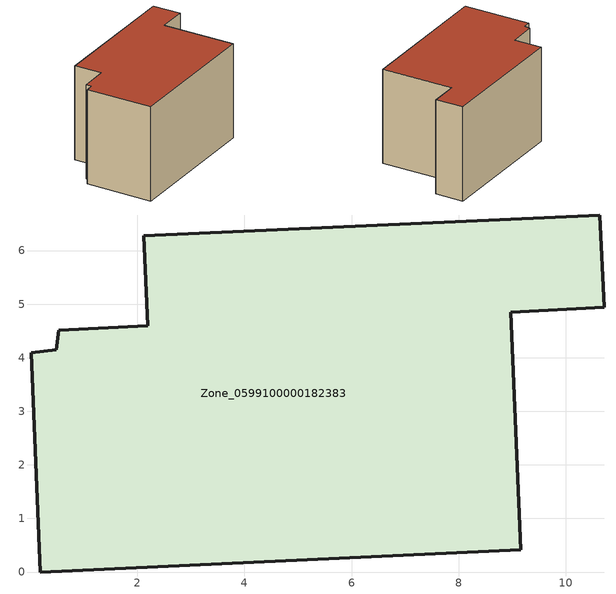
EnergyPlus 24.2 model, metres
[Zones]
Zone_0599100000182383
 floor ground (C_G): 0.54,4.52 2.2,4.6 2.12,6.28 10.64,6.66 10.72,4.94 8.97,4.85 9.16,0.42 0.19,0 0.02,4.09 0.49,4.15 z0
 wall outside (C_F): 10.72,4.94 10.64,6.66 2.12,6.28 2.2,4.6 0.54,4.52 0.49,4.15 0.02,4.09 0.19,0 9.16,0.42 8.97,4.85 10.72,4.94 z0:5.84
 roof outside (C_R): 2.2,4.6 0.54,4.52 0.49,4.15 0.02,4.09 0.19,0 9.16,0.42 8.97,4.85 10.72,4.94 10.64,6.66 2.12,6.28 z5.84
[BUILDING]
Pand.0599100000182383: North Axis=0; Terrain=City; Loads Convergence Tolerance Value=0.04; Temperature Convergence Tolerance Value=0.4; Solar Distribution=FullExterior; Maximum Number of Warmup Days=25; Minimum Number of Warmup Days=1
[Site:Location]
Rotterdam.The.Hague.AP_ZH_NLD Design_Conditions: Latitude=51.96; Longitude=4.45; Time Zone=1; Elevation=-4.5
[SITE:GROUNDTEMPERATURE:BUILDINGSURFACE]
18, 18, 18, 18, 18, 18, 18, 18, 18, 18, 18, 18
[MATERIAL] Thermal Absorptance=0.9; Solar Absorptance=0.7; Visible Absorptance=0.7
Name | Roughness | Thickness | Conductivity | Density | Specific Heat
G.TC.1946-1964 | MediumSmooth | 0.15 | 1 | 540 | 1210
F.TC.1946-1964 | Rough | 0.3 | 0.857143 | 1920 | 840
R.TC.1946-1964 | MediumRough | 0.2 | 0.235294 | 1500 | 1000
[CONSTRUCTION]
C_G: G.TC.1946-1964
C_F: F.TC.1946-1964
C_R: R.TC.1946-1964
[ZONE]
Zone_0599100000182383: Type=1; Multiplier=1; Ceiling Height=Autocalculate; Volume=Autocalculate; Floor Area=autocalculate; Part of Total Floor Area=Yes
[ZONEINFILTRATION:DESIGNFLOWRATE]
Infil_Zone_0599100000182383: Zone or ZoneList or Space or SpaceList=Zone_0599100000182383; Schedule=AlwaysOn; Design Flow Rate Calculation Method=Flow/Area; Flow Rate per Floor Area=0.003; Constant Term Coefficient=1; Temperature Term Coefficient=0; Velocity Term Coefficient=0; Velocity Squared Term Coefficient=0
[HVACTEMPLATE:ZONE:IDEALLOADSAIRSYSTEM]
Zone_0599100000182383: Maximum Heating Supply Air Temperature=50; Minimum Cooling Supply Air Temperature=13; Maximum Heating Supply Air Humidity Ratio=0.0156; Minimum Cooling Supply Air Humidity Ratio=0.0077; Heating Limit=NoLimit; Cooling Limit=NoLimit; Dehumidification Control Type=ConstantSensibleHeatRatio; Cooling Sensible Heat Ratio=0.7; Dehumidification Setpoint=60; Humidification Control Type=None; Humidification Setpoint=30; Outdoor Air Method=None; Outdoor Air Flow Rate per Person=0.00944; Outdoor Air Flow Rate per Zone Floor Area=0; Outdoor Air Flow Rate per Zone=0; Demand Controlled Ventilation Type=None; Outdoor Air Economizer Type=NoEconomizer; Heat Recovery Type=None; Sensible Heat Recovery Effectiveness=0.7; Latent Heat Recovery Effectiveness=0.65
[ZONECONTROL:THERMOSTAT]
ThermostatControl_Zone_0599100000182383: Zone or ZoneList=Zone_0599100000182383; Control Type Schedule=DualSetpointControlType; Control 1=Thermostat_Zone_0599100000182383; Temperature Difference Between Cutout And Setpoint=0
[THERMOSTATSETPOINT:DUALSETPOINT]
Thermostat_Zone_0599100000182383: Heating Setpoint Temperature Schedule=HeatingSetpoint_Zone_0599100000182383; Cooling Setpoint Temperature Schedule=CoolingSetpoint_Zone_0599100000182383
[SCHEDULE:COMPACT]
HeatingSetpoint_Zone_0599100000182383: Through: 12/31, For: AllDays, Until: 24:00, 21
CoolingSetpoint_Zone_0599100000182383: Through: 12/31, For: AllDays, Until: 24:00, 24
DualSetpointControlType: Through: 12/31, For: AllDays, Until: 24:00, 4
AlwaysOn: Through: 12/31, For: AllDays, Until: 24:00, 1
